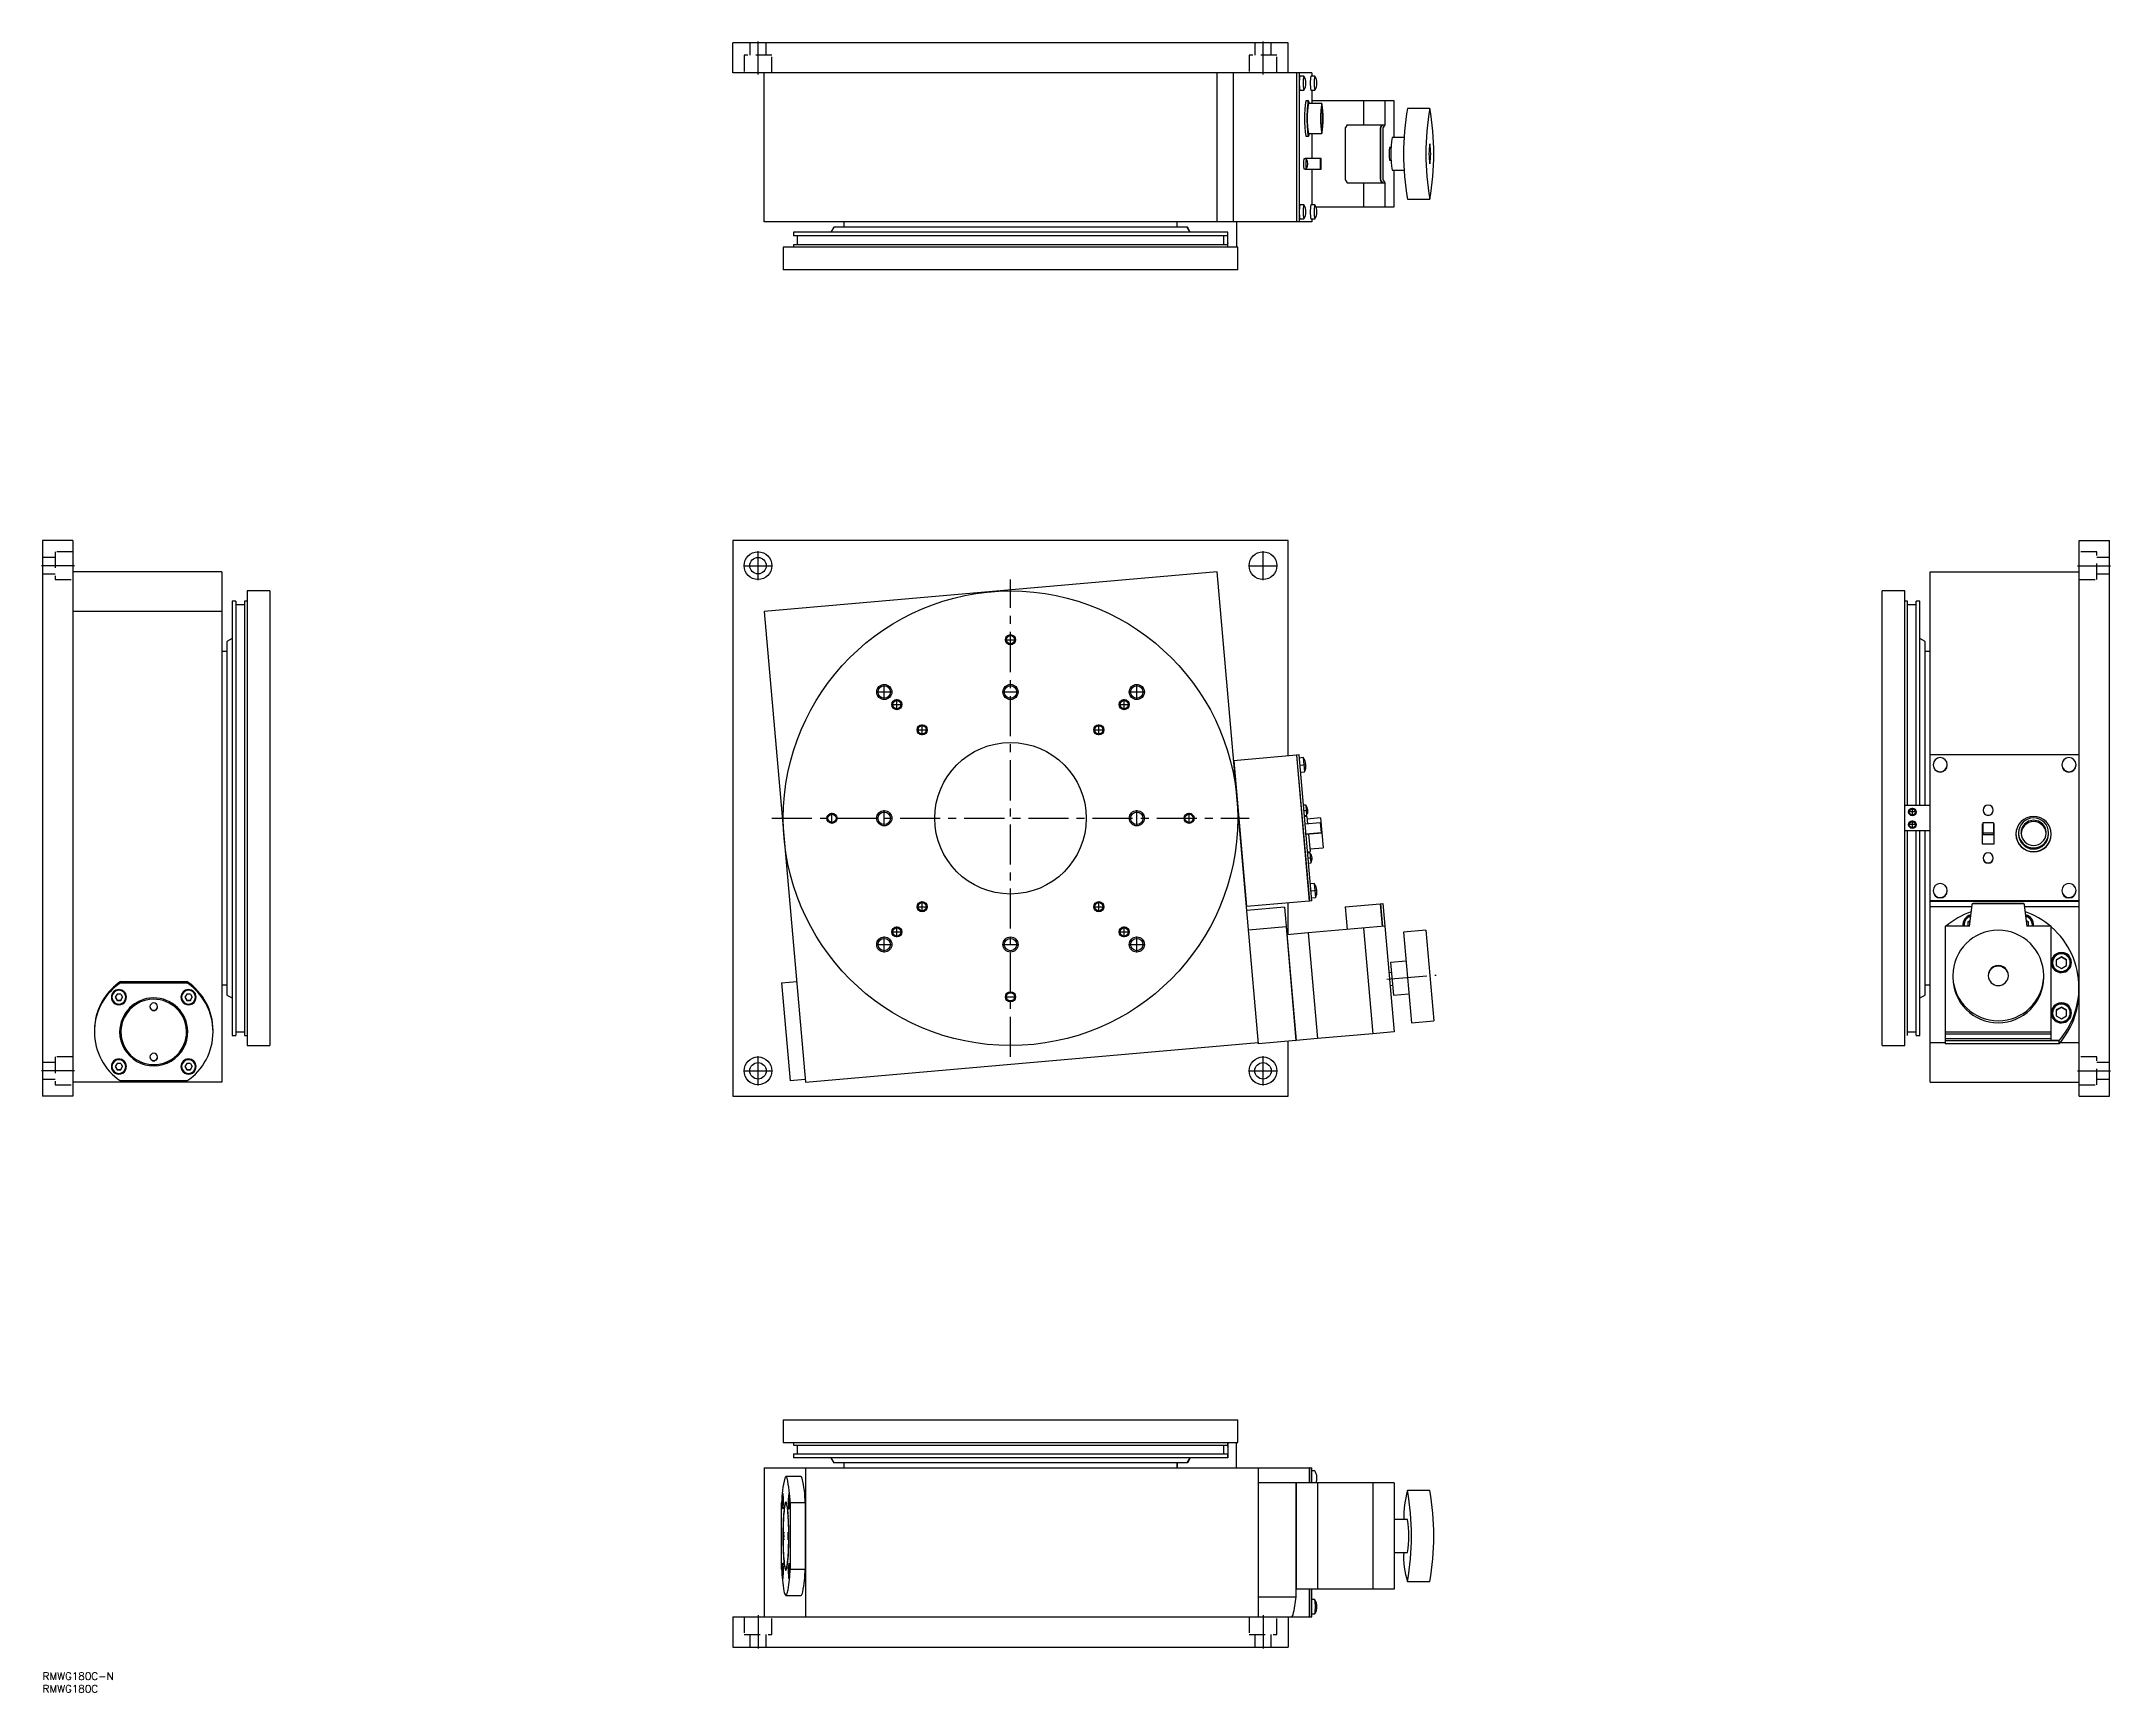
# Model space of a CAD drawing. Extents: x 0 to 819, y -8 to 646.
import ezdxf

# ---------------------------------------------------------------- set-up
doc = ezdxf.new("R2010")
doc.units = 0
doc.header["$LTSCALE"] = 0.5
doc.linetypes.add('CENTER', pattern=[50.8, 31.75, -6.35, 6.35, -6.35])
doc.linetypes.add('DASHED', pattern=[19.05, 12.7, -6.35])
for name, color, linetype in [('MSM_CENTER', 1, 'CENTER'), ('MSM_CONTINUOUS', 7, 'CONTINUOUS'), ('MSM_DASHED', 4, 'DASHED'), ('MSM_NARROW', 5, 'CONTINUOUS'), ('MSM_PART_NUMBER', 7, 'CONTINUOUS')]:
    doc.layers.add(name, color=color, linetype=linetype)
doc.styles.get("Standard").update_dxf_attribs({"font": 'txt.shx', "height": 3, "bigfont": 'bigfont.shx'})

# ---------------------------------------------------------------- blocks, each defined once
blk = doc.blocks.new('*U72')
at = {"layer": 'MSM_PART_NUMBER'}
blk.add_text('RMWG180C-N', height=3, dxfattribs=at).set_placement((0, -3))
blk = doc.blocks.new('*U73')
at = {"layer": 'MSM_PART_NUMBER'}
blk.add_text('RMWG180C', height=3, dxfattribs=at).set_placement((0, -8))

msp = doc.modelspace()

# ---------------------------------------------------------------- linework, layer by layer
at = {"layer": 'MSM_CENTER'}
for p, q in [((283.31, 632.64), (283.31, 645.74)), ((483.31, 632.64), (483.31, 645.74)), ((283.31, 432.39), (283.31, 443.94)), ((483.31, 432.39), (483.31, 443.94)), ((12.6, 438.16), (-0.5, 438.16)), ((277.54, 438.16), (289.09, 438.16)), ((477.54, 438.16), (489.09, 438.16)), ((805.89, 438.16), (818.99, 438.16)), ((383.31, 243.66), (383.31, 432.66)), ((381.21, 408.87), (385.41, 408.87)), ((330.16, 388.16), (336.46, 388.16)), ((333.31, 385.01), (333.31, 391.31)), ((338.31, 381.06), (338.31, 385.26)), ((380.16, 388.16), (386.46, 388.16)), ((428.31, 381.06), (428.31, 385.26)), ((430.16, 388.16), (436.46, 388.16)), ((433.31, 385.01), (433.31, 391.31)), ((336.21, 383.16), (340.41, 383.16)), ((426.21, 383.16), (430.41, 383.16)), ((346.21, 373.16), (350.41, 373.16)), ((348.31, 371.06), (348.31, 375.26)), ((416.21, 373.16), (420.41, 373.16)), ((418.31, 371.06), (418.31, 375.26)), ((497.8, 359.22), (500.43, 359.45)), ((288.81, 338.16), (477.81, 338.16)), ((312.6, 336.06), (312.6, 340.26)), ((333.31, 335.01), (333.31, 341.31)), ((433.31, 335.01), (433.31, 341.31)), ((454.03, 336.06), (454.03, 340.26)), ((499.4, 341.29), (501.16, 341.45)), ((742.06, 340.66), (738.91, 340.66)), ((740.49, 339.09), (740.49, 342.24)), ((740.49, 334.09), (740.49, 337.24)), ((500, 331.81), (506.9, 332.41)), ((742.06, 335.66), (738.91, 335.66)), ((501.06, 322.37), (502.81, 322.52)), ((348.31, 301.06), (348.31, 305.26)), ((418.31, 301.06), (418.31, 305.26)), ((502.15, 309.41), (504.78, 309.64)), ((338.31, 291.06), (338.31, 295.26)), ((346.21, 303.16), (350.41, 303.16)), ((416.21, 303.16), (420.41, 303.16)), ((428.31, 291.06), (428.31, 295.26)), ((330.16, 288.16), (336.46, 288.16)), ((333.31, 285.01), (333.31, 291.31)), ((336.21, 293.16), (340.41, 293.16)), ((380.16, 288.16), (386.46, 288.16)), ((426.21, 293.16), (430.41, 293.16)), ((430.16, 288.16), (436.46, 288.16)), ((433.31, 285.01), (433.31, 291.31)), ((532.33, 274.41), (551.82, 276.11)), ((381.21, 267.45), (385.41, 267.45)), ((12.6, 238.16), (-0.5, 238.16)), ((277.54, 238.16), (289.09, 238.16)), ((283.31, 232.39), (283.31, 243.94)), ((477.54, 238.16), (489.09, 238.16)), ((483.31, 232.39), (483.31, 243.94)), ((805.89, 238.16), (818.99, 238.16)), ((283.31, 22.6), (283.31, 9.5)), ((483.31, 22.6), (483.31, 9.5))]:
    msp.add_line(p, q, dxfattribs=at)
at = {"layer": 'MSM_CONTINUOUS'}
for p, q in [((493.31, 645.24), (273.31, 645.24)), ((273.31, 633.24), (273.31, 645.24)), ((493.31, 633.24), (493.31, 645.24)), ((502.62, 633.24), (273.31, 633.24)), ((285.81, 574.24), (285.81, 633.24)), ((465.13, 574.24), (465.13, 633.24)), ((471.67, 574.29), (471.67, 633.24)), ((496.57, 633.24), (496.57, 574.24)), ((496.62, 633.19), (496.57, 633.19)), ((496.57, 633.19), (496.57, 574.29)), ((496.62, 633.24), (496.62, 574.24)), ((497.57, 633.24), (497.57, 574.24)), ((499.45, 632.04), (497.91, 632.04)), ((503.81, 632.04), (502.27, 632.04)), ((502.62, 633.24), (502.62, 632.04)), ((497.91, 626.44), (499.45, 626.44)), ((502.27, 626.44), (503.81, 626.44)), ((502.62, 626.44), (502.62, 621.19)), ((501.31, 622.24), (500.31, 622.24)), ((506.59, 621.19), (501.31, 621.19)), ((535.26, 622.24), (502.62, 622.24)), ((523.09, 622.24), (523.09, 612.74)), ((523.09, 622.19), (523.14, 622.19)), ((523.09, 622.19), (523.09, 612.74)), ((523.14, 622.24), (523.14, 612.74)), ((531.6, 622.24), (531.6, 612.74)), ((535.26, 607.74), (535.26, 622.24)), ((549.37, 619.24), (540.51, 619.24)), ((500.31, 608.24), (501.31, 608.24)), ((501.31, 609.29), (506.59, 609.29)), ((502.62, 609.29), (502.62, 599.34)), ((515.88, 611.2), (515.88, 591.29)), ((516.66, 612.74), (515.92, 611.69)), ((516.66, 612.74), (530.56, 612.74)), ((529.77, 611.2), (529.77, 591.29)), ((529.78, 591.29), (529.78, 611.2)), ((530.56, 612.74), (529.81, 611.69)), ((529.81, 611.64), (530.56, 612.69)), ((529.82, 611.2), (529.82, 591.29)), ((530.61, 612.74), (529.86, 611.69)), ((530.56, 612.69), (530.56, 612.74)), ((530.56, 612.69), (530.57, 612.69)), ((530.61, 612.74), (531.6, 612.74)), ((530.82, 611.2), (530.82, 591.29)), ((531.6, 612.74), (530.86, 611.69)), ((539.04, 607.74), (534.43, 607.74)), ((500.38, 599.24), (499.48, 599.24)), ((499.95, 599.24), (499.95, 599.44)), ((499.95, 599.44), (500.66, 599.44)), ((506.29, 599.34), (499.95, 599.34)), ((500.66, 599.44), (500.66, 599.34)), ((505.94, 599.34), (505.94, 595.14)), ((506.29, 595.14), (506.29, 599.34)), ((533.91, 603.74), (533.43, 603.74)), ((533.43, 598.74), (533.91, 598.74)), ((499.48, 595.24), (500.38, 595.24)), ((499.95, 595.04), (499.95, 595.24)), ((499.95, 595.14), (506.29, 595.14)), ((500.66, 595.04), (499.95, 595.04)), ((500.66, 595.14), (500.66, 595.04)), ((502.62, 595.14), (502.62, 581.04)), ((515.92, 590.79), (516.66, 589.74)), ((530.56, 589.79), (529.81, 590.84)), ((529.81, 590.79), (530.56, 589.74)), ((529.86, 590.79), (530.61, 589.74)), ((530.86, 590.79), (531.6, 589.74)), ((534.43, 594.74), (539.04, 594.74)), ((535.26, 580.24), (535.26, 594.74)), ((516.66, 589.74), (530.56, 589.74)), ((523.09, 589.74), (523.09, 580.29)), ((523.09, 589.74), (523.09, 580.24)), ((523.14, 589.74), (523.14, 580.24)), ((530.56, 589.79), (530.57, 589.79)), ((530.56, 589.74), (530.56, 589.79)), ((530.61, 589.74), (531.6, 589.74)), ((531.6, 589.74), (531.6, 580.24)), ((540.51, 583.24), (549.37, 583.24)), ((502.62, 574.24), (285.81, 574.24)), ((317.31, 574.24), (317.31, 572.24)), ((449.31, 572.24), (449.31, 574.24)), ((449.36, 572.24), (449.36, 574.24)), ((471.71, 574.29), (471.67, 574.29)), ((471.71, 574.29), (471.71, 574.24)), ((472.81, 574.24), (472.81, 564.24)), ((496.62, 574.29), (496.57, 574.29)), ((499.45, 581.04), (497.91, 581.04)), ((497.91, 575.44), (499.45, 575.44)), ((503.81, 581.04), (502.27, 581.04)), ((502.27, 575.44), (503.81, 575.44)), ((502.62, 575.44), (502.62, 574.24)), ((504.27, 580.24), (535.26, 580.24)), ((523.09, 580.29), (523.14, 580.29)), ((469.36, 570.24), (297.31, 570.24)), ((297.31, 570.24), (297.31, 568.74)), ((469.31, 568.74), (297.31, 568.74)), ((298.81, 568.74), (298.81, 565.24)), ((313.31, 572.24), (312.16, 570.24)), ((453.36, 572.24), (313.31, 572.24)), ((454.47, 570.24), (453.31, 572.24)), ((454.52, 570.24), (453.36, 572.24)), ((467.81, 565.24), (467.81, 568.74)), ((469.31, 568.74), (469.31, 570.24)), ((469.36, 564.24), (469.36, 570.24)), ((293.31, 564.24), (293.31, 555.24)), ((473.31, 564.24), (293.31, 564.24)), ((297.31, 565.24), (297.31, 564.24)), ((469.31, 565.24), (297.31, 565.24)), ((469.31, 564.24), (469.31, 565.24)), ((473.31, 555.24), (473.31, 564.24)), ((473.31, 555.24), (293.31, 555.24)), ((0, 448.16), (0, 228.16)), ((12, 448.16), (0, 448.16)), ((12, 448.16), (12, 228.16)), ((273.31, 448.16), (273.31, 228.16)), ((493.31, 448.16), (273.31, 448.16)), ((493.31, 362.85), (493.31, 448.16)), ((806.49, 228.16), (806.49, 448.16)), ((806.49, 448.16), (818.49, 448.16)), ((818.49, 228.16), (818.49, 448.16)), ((71, 435.67), (12, 435.67)), ((71, 435.67), (71, 233.69)), ((465.13, 435.67), (285.81, 419.98)), ((481.47, 248.88), (465.13, 435.67)), ((747.49, 435.67), (806.49, 435.67)), ((747.49, 233.69), (747.49, 435.67)), ((90, 428.16), (81, 428.16)), ((81, 428.16), (81, 248.16)), ((90, 428.16), (90, 248.16)), ((728.49, 248.16), (728.49, 428.16)), ((737.49, 428.16), (728.49, 428.16)), ((737.49, 248.16), (737.49, 428.16)), ((71, 419.98), (12, 419.98)), ((76.5, 424.16), (75, 424.16)), ((75, 424.16), (75, 252.16)), ((76.5, 424.16), (76.5, 252.16)), ((80, 422.66), (76.5, 422.66)), ((81, 424.16), (80, 424.16)), ((80, 424.16), (80, 252.16)), ((285.81, 419.98), (302.11, 233.69)), ((738.49, 424.16), (737.49, 424.16)), ((738.49, 343.16), (738.49, 424.16)), ((741.99, 422.66), (738.49, 422.66)), ((741.99, 343.16), (741.99, 424.16)), ((743.49, 424.16), (741.99, 424.16)), ((743.49, 343.16), (743.49, 424.16)), ((73, 404.16), (71, 404.16)), ((75, 409.32), (73, 408.16)), ((73, 408.16), (73, 268.16)), ((745.49, 408.16), (743.49, 409.32)), ((745.49, 343.16), (745.49, 408.16)), ((747.49, 404.16), (745.49, 404.16)), ((496.57, 363.13), (471.67, 360.95)), ((471.71, 360.96), (476.77, 303.18)), ((496.57, 363.13), (501.63, 305.35)), ((496.62, 363.08), (496.57, 363.08)), ((497.57, 363.22), (496.62, 363.13)), ((496.62, 363.13), (501.67, 305.36)), ((502.62, 305.44), (497.57, 363.22)), ((499.21, 362.16), (497.67, 362.02)), ((499.21, 362.16), (499.7, 356.58)), ((806.49, 363.22), (747.49, 363.22)), ((498.16, 356.44), (499.7, 356.58)), ((748.69, 359.37), (748.69, 359.23)), ((754.29, 359.23), (754.29, 359.37)), ((799.69, 359.37), (799.69, 359.23)), ((805.29, 359.23), (805.29, 359.37)), ((500.2, 343.37), (499.31, 343.29)), ((499.66, 339.31), (500.55, 339.39)), ((500.7, 338.9), (499.7, 338.81)), ((505.94, 336.34), (499.96, 335.82)), ((500.2, 343.37), (500.55, 339.39)), ((500.7, 338.9), (500.96, 335.91)), ((506.07, 338.31), (500.79, 337.85)), ((505.94, 336.34), (506.29, 332.36)), ((506.07, 338.31), (507.11, 326.46)), ((747.49, 343.16), (737.49, 343.16)), ((768.29, 327.85), (768.29, 336.02)), ((768.29, 336.02), (768.39, 336.02)), ((768.39, 336.34), (768.39, 331.72)), ((772.59, 336.34), (768.39, 336.34)), ((768.49, 341.38), (768.49, 341.3)), ((772.49, 341.3), (772.49, 341.38)), ((772.59, 336.34), (772.59, 331.72)), ((772.59, 336.02), (772.69, 336.02)), ((772.69, 336.02), (772.69, 327.85)), ((506.29, 332.36), (500.31, 331.84)), ((501.31, 331.92), (501.92, 324.95)), ((747.49, 333.16), (737.49, 333.16)), ((738.49, 252.16), (738.49, 333.16)), ((741.99, 252.16), (741.99, 333.16)), ((743.49, 252.16), (743.49, 333.16)), ((745.49, 268.16), (745.49, 333.16)), ((768.39, 335.9), (768.29, 335.9)), ((772.69, 327.85), (768.29, 327.85)), ((768.39, 332.36), (772.59, 332.36)), ((768.39, 331.72), (772.59, 331.72)), ((772.69, 335.9), (772.59, 335.9)), ((781.49, 331.92), (781.49, 331.84)), ((782.54, 332.39), (782.54, 331.92)), ((794.44, 331.92), (794.44, 332.39)), ((795.49, 331.84), (795.49, 331.92)), ((500.92, 324.86), (501.92, 324.95)), ((501.86, 324.44), (500.97, 324.37)), ((501.31, 320.38), (502.21, 320.46)), ((501.83, 326), (507.11, 326.46)), ((501.86, 324.44), (502.21, 320.46)), ((768.49, 322.45), (768.49, 322.37)), ((772.49, 322.37), (772.49, 322.45)), ((503.57, 312.35), (502.03, 312.21)), ((503.57, 312.35), (504.05, 306.77)), ((501.63, 305.35), (476.72, 303.17)), ((493.31, 292.08), (493.31, 304.62)), ((501.67, 305.4), (501.62, 305.4)), ((502.62, 305.44), (501.67, 305.36)), ((502.52, 306.63), (504.05, 306.77)), ((515.88, 303.08), (529.77, 304.3)), ((529.77, 304.3), (530.56, 295.33)), ((529.78, 304.25), (529.83, 304.25)), ((529.82, 304.3), (530.82, 304.39)), ((529.82, 304.3), (530.61, 295.34)), ((530.82, 304.39), (535.26, 253.59)), ((806.49, 305.44), (747.49, 305.44)), ((747.49, 305.36), (806.49, 305.36)), ((747.49, 305.35), (806.49, 305.35)), ((748.69, 309.56), (748.69, 309.42)), ((754.29, 309.42), (754.29, 309.56)), ((764.04, 303.95), (762.99, 295.43)), ((764.04, 303.86), (762.99, 295.33)), ((784.44, 304.39), (764.54, 304.39)), ((784.44, 304.3), (764.54, 304.3)), ((785.99, 295.43), (784.94, 303.95)), ((785.99, 295.33), (784.94, 303.86)), ((799.69, 309.56), (799.69, 309.42)), ((805.29, 309.42), (805.29, 309.56)), ((491.8, 302.96), (476.85, 301.65)), ((492.43, 295.12), (477.54, 293.82)), ((491.8, 302.96), (496.41, 250.19)), ((492.43, 295.17), (492.48, 295.17)), ((492.43, 295.17), (496.36, 250.18)), ((531.6, 295.43), (501.22, 292.77)), ((515.88, 303.08), (516.66, 294.12)), ((747.54, 303.18), (747.49, 303.18)), ((747.54, 303.18), (747.54, 303.17)), ((747.54, 303.17), (763.94, 303.17)), ((762.99, 295.43), (753.49, 295.43)), ((753.49, 295.43), (753.49, 248.88)), ((760.99, 295.98), (760.99, 295.63)), ((763.25, 297.57), (762.49, 297.13)), ((763.23, 297.38), (762.49, 296.95)), ((762.49, 297.13), (762.49, 295.43)), ((785.03, 303.17), (806.49, 303.17)), ((786.49, 297.13), (785.72, 297.57)), ((786.49, 296.95), (785.75, 297.38)), ((795.49, 295.43), (785.99, 295.43)), ((786.49, 295.43), (786.49, 297.13)), ((787.99, 295.63), (787.99, 295.98)), ((795.49, 250.19), (795.49, 295.43)), ((501.17, 292.76), (492.75, 292.03)), ((501.17, 292.76), (504.83, 250.92)), ((501.17, 292.71), (501.22, 292.72)), ((501.22, 292.77), (504.88, 250.93)), ((523.09, 294.68), (526.75, 252.84)), ((523.09, 294.63), (523.14, 294.64)), ((523.14, 294.68), (526.8, 252.84)), ((547.8, 293.83), (538.94, 293.06)), ((538.94, 293.06), (542.08, 257.19)), ((547.8, 293.83), (550.94, 257.97)), ((539.94, 281.6), (533.86, 281.07)), ((533.86, 281.07), (535, 268.12)), ((795.99, 281.03), (795.99, 280.69)), ((799.49, 283.33), (797.49, 282.18)), ((799.49, 283.16), (797.49, 282.01)), ((797.49, 282.18), (797.49, 279.88)), ((797.49, 279.88), (799.49, 278.73)), ((799.49, 283.16), (799.49, 283.33)), ((801.49, 282.18), (799.49, 283.33)), ((801.49, 282.01), (799.49, 283.16)), ((799.49, 278.73), (801.49, 279.88)), ((801.49, 279.88), (801.49, 282.18)), ((802.99, 280.69), (802.99, 281.03)), ((30.89, 273.54), (30.89, 273.01)), ((30.89, 273.54), (57.11, 273.54)), ((30.89, 273.01), (57.11, 273.01)), ((57.11, 273.01), (57.11, 273.54)), ((71, 272.16), (73, 272.16)), ((292.65, 273.01), (298.63, 273.54)), ((292.65, 273.01), (296.05, 234.16)), ((534.21, 277.08), (533.22, 277)), ((533.65, 272.02), (534.65, 272.1)), ((745.49, 272.16), (747.49, 272.16)), ((756.49, 275.9), (756.49, 275.12)), ((792.49, 275.12), (792.49, 275.9)), ((806.46, 269.8), (806.46, 271.11)), ((27.46, 267.61), (27.46, 267.32)), ((29.49, 268.57), (28.77, 267.32)), ((28.77, 267.32), (29.49, 266.08)), ((28.8, 267.38), (29.49, 266.19)), ((30.93, 268.57), (29.49, 268.57)), ((29.49, 266.19), (30.93, 266.19)), ((29.49, 266.19), (29.49, 266.08)), ((29.49, 266.08), (30.93, 266.08)), ((30.93, 268.57), (31.65, 267.32)), ((30.93, 266.19), (31.62, 267.38)), ((30.93, 266.08), (31.65, 267.32)), ((30.93, 266.19), (30.93, 266.08)), ((32.96, 267.32), (32.96, 267.61)), ((55.04, 267.61), (55.04, 267.32)), ((57.07, 268.57), (56.35, 267.32)), ((56.35, 267.32), (57.07, 266.08)), ((56.38, 267.38), (57.07, 266.19)), ((58.51, 268.57), (57.07, 268.57)), ((57.07, 266.19), (58.51, 266.19)), ((57.07, 266.19), (57.07, 266.08)), ((57.07, 266.08), (58.51, 266.08)), ((58.51, 268.57), (59.23, 267.32)), ((58.51, 266.19), (59.2, 267.38)), ((58.51, 266.08), (59.23, 267.32)), ((58.51, 266.19), (58.51, 266.08)), ((60.54, 267.32), (60.54, 267.61)), ((73, 268.16), (75, 267.01)), ((535, 268.12), (541.07, 268.65)), ((743.49, 267.01), (745.49, 268.16)), ((799.49, 263.41), (797.49, 262.26)), ((799.49, 263.24), (797.49, 262.09)), ((797.49, 262.26), (797.49, 259.96)), ((799.49, 263.24), (799.49, 263.41)), ((801.49, 262.26), (799.49, 263.41)), ((801.49, 262.09), (799.49, 263.24)), ((801.49, 259.96), (801.49, 262.26)), ((20.5, 254.11), (20.5, 253.59)), ((31, 254.11), (31, 253.59)), ((57, 253.59), (57, 254.11)), ((67.5, 253.59), (67.5, 254.11)), ((542.08, 257.19), (550.94, 257.97)), ((795.99, 261.11), (795.99, 260.76)), ((797.49, 259.96), (799.49, 258.81)), ((799.49, 258.81), (801.49, 259.96)), ((802.99, 260.76), (802.99, 261.11)), ((75, 252.16), (76.5, 252.16)), ((76.5, 253.66), (80, 253.66)), ((80, 252.16), (81, 252.16)), ((81, 248.16), (90, 248.16)), ((302.11, 233.69), (481.43, 249.38)), ((496.36, 250.18), (481.47, 248.88)), ((493.31, 228.16), (493.31, 249.92)), ((496.36, 250.23), (496.41, 250.24)), ((504.83, 250.92), (496.41, 250.19)), ((504.83, 250.97), (504.88, 250.98)), ((526.75, 252.84), (504.88, 250.93)), ((526.74, 252.89), (526.79, 252.89)), ((535.26, 253.59), (526.8, 252.84)), ((728.49, 248.16), (737.49, 248.16)), ((738.49, 253.66), (741.99, 253.66)), ((741.99, 252.16), (743.49, 252.16)), ((747.49, 249.38), (753.49, 249.38)), ((753.49, 253.59), (795.49, 253.59)), ((753.49, 252.84), (795.49, 252.84)), ((753.49, 252.84), (795.49, 252.84)), ((753.49, 250.93), (795.49, 250.93)), ((753.49, 250.92), (795.49, 250.92)), ((753.49, 250.19), (795.49, 250.19)), ((753.49, 250.18), (798.6, 250.18)), ((798.6, 248.88), (753.49, 248.88)), ((798.64, 250.24), (795.49, 250.24)), ((798.64, 250.23), (795.49, 250.23)), ((798.6, 248.88), (798.6, 250.18)), ((798.64, 250.24), (798.64, 250.23)), ((799.03, 249.38), (806.49, 249.38)), ((27.46, 240.14), (27.46, 239.85)), ((29.49, 241.1), (28.77, 239.85)), ((28.77, 239.85), (29.49, 238.61)), ((28.8, 239.91), (29.49, 238.72)), ((30.93, 241.1), (29.49, 241.1)), ((29.49, 238.72), (30.93, 238.72)), ((29.49, 238.72), (29.49, 238.61)), ((29.49, 238.61), (30.93, 238.61)), ((30.93, 241.1), (31.65, 239.85)), ((30.93, 238.72), (31.62, 239.91)), ((30.93, 238.61), (31.65, 239.85)), ((30.93, 238.72), (30.93, 238.61)), ((32.96, 239.85), (32.96, 240.14)), ((55.04, 240.14), (55.04, 239.85)), ((57.07, 241.1), (56.35, 239.85)), ((56.35, 239.85), (57.07, 238.61)), ((56.38, 239.91), (57.07, 238.72)), ((58.51, 241.1), (57.07, 241.1)), ((57.07, 238.72), (58.51, 238.72)), ((57.07, 238.72), (57.07, 238.61)), ((57.07, 238.61), (58.51, 238.61)), ((58.51, 241.1), (59.23, 239.85)), ((58.51, 238.72), (59.2, 239.91)), ((58.51, 238.61), (59.23, 239.85)), ((58.51, 238.72), (58.51, 238.61)), ((60.54, 239.85), (60.54, 240.14)), ((71, 233.69), (12, 233.69)), ((57.11, 234.16), (30.89, 234.16)), ((302.02, 234.69), (296.05, 234.16)), ((747.49, 233.69), (806.49, 233.69)), ((12, 228.16), (0, 228.16)), ((273.31, 228.16), (493.31, 228.16)), ((806.49, 228.16), (818.49, 228.16)), ((293.31, 100), (473.31, 100)), ((293.31, 100), (293.31, 91)), ((473.31, 91), (473.31, 100)), ((293.31, 91), (473.31, 91)), ((297.31, 91), (297.31, 90)), ((469.31, 90), (469.31, 91)), ((469.36, 91), (469.36, 85)), ((472.81, 81), (472.81, 91)), ((297.31, 90), (469.31, 90)), ((297.31, 86.5), (469.31, 86.5)), ((297.31, 86.5), (297.31, 85)), ((469.36, 85), (297.31, 85)), ((298.81, 90), (298.81, 86.5)), ((312.16, 85), (313.31, 83)), ((453.36, 83), (313.31, 83)), ((317.31, 83), (317.31, 81)), ((449.31, 81), (449.31, 83)), ((449.36, 83), (449.36, 81)), ((453.31, 83), (454.47, 85)), ((454.52, 85), (453.36, 83)), ((467.81, 86.5), (467.81, 90)), ((469.31, 85), (469.31, 86.5)), ((285.81, 81), (502.62, 81)), ((285.81, 81), (285.81, 22)), ((300.32, 77.5), (294.35, 77.5)), ((302.11, 81), (302.11, 22)), ((481.43, 81), (481.43, 22)), ((535.26, 75), (481.43, 75)), ((481.47, 29.89), (481.47, 75)), ((496.36, 75), (496.36, 29.89)), ((496.36, 74.95), (496.41, 74.95)), ((496.41, 75), (496.41, 33)), ((496.41, 29.84), (496.41, 74.95)), ((501.63, 81), (501.63, 75)), ((501.67, 80.95), (501.63, 80.95)), ((501.67, 81), (501.67, 75)), ((501.67, 80.95), (501.67, 75)), ((502.62, 75), (502.62, 81)), ((503.81, 79.8), (502.62, 79.8)), ((504.83, 75), (504.83, 33)), ((504.83, 74.95), (504.88, 74.95)), ((504.88, 75), (504.88, 33)), ((504.88, 74.95), (504.88, 33.05)), ((526.75, 75), (526.75, 33)), ((526.75, 74.95), (526.79, 74.95)), ((526.79, 74.95), (526.79, 33.05)), ((526.8, 75), (526.8, 33)), ((535.26, 75), (535.26, 33)), ((292.65, 40.89), (292.65, 67.11)), ((293.04, 68.51), (293.15, 69.23)), ((293.25, 68.51), (293.04, 68.51)), ((293.04, 68.51), (293.04, 67.07)), ((293.25, 67.07), (293.04, 67.07)), ((293.04, 67.07), (293.15, 66.35)), ((293.25, 70.54), (293.15, 70.54)), ((293.25, 68.51), (293.15, 69.23)), ((293.15, 66.35), (293.25, 67.07)), ((293.25, 67.07), (293.25, 68.51)), ((294.66, 67), (294.35, 67)), ((295.44, 68.51), (295.55, 69.23)), ((295.66, 68.51), (295.44, 68.51)), ((295.44, 68.51), (295.44, 67.07)), ((295.66, 67.07), (295.44, 67.07)), ((295.44, 67.07), (295.55, 66.35)), ((295.65, 70.54), (295.55, 70.54)), ((295.66, 68.51), (295.55, 69.23)), ((295.55, 66.35), (295.66, 67.07)), ((295.66, 67.07), (295.66, 68.51)), ((302.02, 67.11), (296.05, 67.11)), ((296.05, 67.11), (296.05, 40.89)), ((302.02, 67.11), (302.02, 40.89)), ((549.37, 72), (540.51, 72)), ((293.15, 65.04), (293.25, 65.04)), ((295.55, 65.04), (295.65, 65.04)), ((540.51, 60.5), (535.26, 60.5)), ((293.04, 40.93), (293.15, 41.65)), ((293.25, 42.96), (293.15, 42.96)), ((293.25, 40.93), (293.15, 41.65)), ((294.35, 41), (294.66, 41)), ((295.44, 40.93), (295.55, 41.65)), ((295.65, 42.96), (295.55, 42.96)), ((295.66, 40.93), (295.55, 41.65)), ((535.26, 47.5), (540.51, 47.5)), ((293.25, 40.93), (293.04, 40.93)), ((293.04, 40.93), (293.04, 39.49)), ((293.25, 39.49), (293.04, 39.49)), ((293.04, 39.49), (293.15, 38.77)), ((293.15, 38.77), (293.25, 39.49)), ((293.15, 37.46), (293.25, 37.46)), ((293.25, 39.49), (293.25, 40.93)), ((295.66, 40.93), (295.44, 40.93)), ((295.44, 40.93), (295.44, 39.49)), ((295.66, 39.49), (295.44, 39.49)), ((295.44, 39.49), (295.55, 38.77)), ((295.55, 38.77), (295.66, 39.49)), ((295.55, 37.46), (295.65, 37.46)), ((295.66, 39.49), (295.66, 40.93)), ((296.05, 40.89), (302.02, 40.89)), ((535.26, 33), (496.41, 33)), ((501.63, 33), (501.63, 22)), ((501.67, 33), (501.67, 22.05)), ((501.67, 33), (501.67, 22)), ((502.62, 22), (502.62, 33)), ((504.83, 33.05), (504.88, 33.05)), ((526.75, 33.05), (526.79, 33.05)), ((540.51, 36), (549.37, 36)), ((294.35, 30.5), (300.32, 30.5)), ((481.47, 29.89), (496.36, 29.89)), ((496.41, 29.84), (496.36, 29.84)), ((503.81, 28.8), (502.62, 28.8)), ((273.31, 22), (273.31, 10)), ((273.31, 22), (502.62, 22)), ((481.43, 22.02), (494.58, 22.02)), ((493.31, 22), (493.31, 10)), ((501.67, 22.05), (501.63, 22.05)), ((502.62, 23.2), (503.81, 23.2)), ((273.31, 10), (493.31, 10))]:
    msp.add_line(p, q, dxfattribs=at)
for centre, radius in [((283.31, 438.16), 5.5), ((483.31, 438.16), 5.5), ((283.31, 438.16), 3.25), ((383.31, 338.16), 90), ((383.31, 408.87), 1.62), ((333.31, 388.16), 2.46), ((383.31, 388.16), 2.46), ((433.31, 388.16), 2.46), ((338.31, 383.16), 1.62), ((428.31, 383.16), 1.62), ((348.31, 373.16), 1.62), ((418.31, 373.16), 1.62), ((383.31, 338.16), 30), ((312.6, 338.16), 1.62), ((333.31, 338.16), 2.46), ((433.31, 338.16), 2.46), ((454.03, 338.16), 1.62), ((740.49, 340.66), 1.23), ((740.49, 335.66), 1.23), ((348.31, 303.16), 1.62), ((418.31, 303.16), 1.62), ((333.31, 288.16), 2.46), ((338.31, 293.16), 1.62), ((383.31, 288.16), 2.46), ((428.31, 293.16), 1.62), ((433.31, 288.16), 2.46), ((383.31, 267.45), 1.62), ((283.31, 238.16), 5.5), ((283.31, 238.16), 3.25), ((483.31, 238.16), 5.5), ((483.31, 238.16), 3.25)]:
    msp.add_circle(centre, radius, dxfattribs=at)
for centre, radius, start, end in [((513.86, 629.24), 16.19, 170.03786, 189.96214), ((515.34, 629.24), 16.13, 170.00617, 189.99383), ((495.32, 629.24), 5, 326.26936, 33.73064), ((518.21, 629.24), 16.19, 170.03786, 189.96214), ((519.75, 629.24), 16.19, 170.03786, 189.96214), ((499.68, 629.24), 5, 326.26936, 33.73064), ((540.16, 615.24), 40.46, 170.03786, 189.96214), ((550.45, 615.04), 49.77, 177.88208, 187.2588), ((535.49, 616.83), 34.77, 172.50741, 179.91489), ((535.18, 615.24), 34.39, 170.03786, 189.96214), ((503.55, 621.14), 2.55, 155.8172, 174.8848), ((501.33, 622.13), 0.12, 102.09975, 154.10128), ((501.28, 622.13), 0.119, 28.47788, 77.75659), ((498.34, 620.92), 3.3, 4.83771, 22.61685), ((540.46, 615.24), 34.39, 170.03786, 189.96214), ((535.05, 615.24), 28.9, 170.03786, 189.96214), ((472.71, 615.24), 34.39, 350.03786, 9.96214), ((478.12, 615.24), 28.9, 350.03786, 9.96214), ((642.99, 601.24), 104.05, 170.03786, 189.96214), ((651.85, 601.24), 104.05, 170.03786, 189.96214), ((446.89, 601.24), 104.05, 350.03786, 9.96214), ((505.26, 609.77), 4.3, 193.64497, 198.79449), ((501.37, 608.42), 0.182, 190.99166, 251.36061), ((501.29, 608.35), 0.111, 278.81468, 340.00534), ((498.05, 609.63), 3.59, 338.47281, 354.58097), ((516.55, 611.49), 0.667, 162.19121, 182.11228), ((520.89, 611.2), 5.02, 177.02013, 180.07985), ((533.67, 611.23), 3.9, 174.5018, 180.43824), ((532.99, 611.23), 3.21, 173.82082, 180.64892), ((530.15, 611.57), 0.358, 159.95003, 175.2408), ((530.03, 611.56), 0.231, 157.82806, 174.52772), ((533.58, 611.23), 3.75, 174.25995, 180.53157), ((530.04, 611.61), 0.198, 154.287, 180.05273), ((532.21, 611.34), 1.4, 165.33004, 185.85133), ((571.44, 601.24), 37.57, 170.03786, 189.96214), ((510.87, 597.24), 11.56, 170.03786, 189.96214), ((511.76, 597.24), 11.56, 170.03786, 189.96214), ((497.89, 597.24), 3.2, 321.59199, 38.40801), ((547.67, 601.24), 14.45, 170.03786, 189.96214), ((572.15, 601.24), 23.12, 170.03786, 189.96214), ((526.6, 601.24), 23.12, 350.03786, 9.96214), ((518.09, 591.21), 2.22, 177.95936, 190.85928), ((533.68, 591.26), 3.91, 179.54183, 185.32565), ((533.9, 591.28), 4.12, 179.82062, 184.00135), ((530.18, 590.98), 0.39, 178.54062, 200.42744), ((530.09, 590.91), 0.302, 181.91872, 201.84252), ((532.07, 591.21), 2.25, 178.04909, 190.76955), ((533.35, 591.22), 2.53, 178.37891, 189.38328), ((513.86, 578.24), 16.19, 170.03786, 189.96214), ((515.34, 578.24), 16.13, 170.00617, 189.99383), ((495.32, 578.24), 5, 326.26936, 33.73064), ((518.21, 578.24), 16.19, 170.03786, 189.96214), ((519.7, 578.24), 16.13, 170.00617, 189.99383), ((499.68, 578.24), 5, 326.26936, 33.73064), ((495.32, 359.01), 5, 330.9442, 39.0558), ((751.49, 359.36), 2.8, 0.21844, 179.78156), ((802.49, 359.36), 2.8, 0.21844, 179.78156), ((751.49, 359.38), 2.8, 181.60119, 1.58981), ((751.49, 359.24), 2.8, 180.21844, 359.78156), ((802.49, 359.38), 2.8, 181.60119, 1.58981), ((802.49, 359.24), 2.8, 180.21844, 359.78156), ((497.89, 341.16), 3.2, 326.31781, 43.68219), ((770.49, 341.37), 2, 0.21844, 179.78156), ((770.49, 341.39), 2, 181.34718, 359.77386), ((770.49, 341.31), 2, 180.21844, 359.78156), ((788.49, 331.9), 7, 0.21844, 179.78156), ((788.49, 332.36), 5.95, 0.21844, 179.78156), ((788.49, 332.37), 5, 357.05851, 182.94149), ((788.49, 331.82), 5, 3.37771, 176.62229), ((788.49, 331.95), 7, 181.96486, 359.77829), ((788.49, 331.86), 7, 180.21844, 359.78156), ((788.49, 332.41), 5.96, 182.49482, 357.50518), ((788.49, 331.95), 5.95, 180.21844, 359.78156), ((788.49, 332.41), 5, 183.37771, 356.62229), ((499.55, 322.23), 3.2, 326.31781, 43.68219), ((770.49, 322.44), 2, 0.21844, 179.78156), ((770.49, 322.46), 2, 181.34718, 359.77386), ((770.49, 322.38), 2, 180.21844, 359.78156), ((499.68, 309.2), 5, 330.9442, 39.0558), ((751.49, 309.55), 2.8, 0.21844, 179.78156), ((802.49, 309.55), 2.8, 0.21844, 179.78156), ((751.49, 309.57), 2.8, 181.60119, 1.58981), ((751.49, 309.43), 2.8, 180.21844, 359.78156), ((764.53, 303.89), 0.499, 89.91962, 172.86399), ((764.53, 303.8), 0.499, 89.9077, 172.87592), ((784.44, 303.89), 0.499, 7.12776, 90.08863), ((784.44, 303.8), 0.499, 7.12322, 90.09316), ((802.49, 309.57), 2.8, 181.60119, 1.58981), ((802.49, 309.43), 2.8, 180.21844, 359.78156), ((774.46, 270.95), 32.01, 109.64834, 130.11393), ((764.48, 296.01), 3.99, 103.44333, 188.38544), ((764.48, 295.62), 3.99, 104.17491, 176.07555), ((764.48, 295.97), 3.49, 106.63144, 179.92091), ((764.46, 295.98), 3.47, 180.00027, 189.12425), ((764.46, 295.63), 3.47, 180.00002, 183.33757), ((774.52, 270.95), 32, 49.8846, 70.35314), ((784.55, 296.06), 3.92, 354.6996, 77.02493), ((784.55, 295.7), 3.9, 356.0063, 76.2941), ((784.5, 295.97), 3.49, 0.061, 73.38665), ((783.81, 296.03), 4.18, 351.64397, 359.23151), ((784.51, 295.63), 3.47, 356.66243, 359.99999), ((774.66, 271.09), 31.8, 0.02246, 49.089), ((774.49, 275.83), 18, 0.21844, 179.78156), ((774.49, 275.89), 4, 358.30692, 180.69222), ((774.49, 275.62), 4, 3.84736, 177.84479), ((799.49, 281.05), 4, 357.46551, 179.78692), ((799.5, 280.66), 4.01, 5.86446, 176.88312), ((799.49, 281.08), 4, 182.97113, 359.77645), ((799.49, 281.02), 3.5, 0.21031, 179.78969), ((799.49, 281.05), 3.5, 183.11336, 359.73957), ((799.49, 280.7), 3.5, 180.21844, 359.78156), ((43.96, 253.5), 23.49, 123.82444, 176.52239), ((43.94, 254.05), 23.46, 123.81584, 146.86564), ((44.11, 254.1), 23.39, 0.03527, 56.22307), ((44.12, 253.58), 23.38, 0.21799, 56.22774), ((774.49, 275.19), 18, 180.21844, 359.78156), ((774.49, 275.99), 18.02, 182.75111, 357.24889), ((774.49, 275.92), 4, 182.09842, 357.90158), ((43.86, 254.1), 23.36, 146.86968, 171.77998), ((30.21, 267.33), 3, 177.90018, 2.56133), ((30.21, 267.32), 3, 2.90785, 178.47124), ((30.22, 267.62), 3.01, 184.29223, 243.48501), ((30.21, 267.31), 2.75, 0.21844, 179.78156), ((30.2, 267.61), 2.74, 121.33017, 179.96808), ((30.21, 267.33), 2.75, 180.21844, 359.78156), ((44, 253.54), 13.5, 1.33031, 179.77946), ((43.96, 254.1), 12.96, 107.93764, 179.93311), ((30.23, 267.61), 2.74, 0.02664, 58.67511), ((30.22, 267.61), 2.99, 298.45155, 357.19732), ((43.99, 253.53), 13.01, 89.95724, 153.38565), ((44, 263.54), 1.5, 1.88949, 178.11051), ((44, 263.56), 1.5, 178.54722, 1.45278), ((44, 263.64), 1.5, 181.88949, 358.11051), ((44.03, 253.56), 12.97, 0.10767, 90.11078), ((44.03, 254.07), 12.98, 357.85753, 72.01827), ((57.79, 267.33), 3, 177.90018, 2.56133), ((57.79, 267.32), 3, 2.90785, 178.47124), ((57.79, 267.62), 3.01, 184.29223, 243.48501), ((57.79, 267.31), 2.75, 0.21844, 179.78156), ((57.78, 267.61), 2.74, 121.33017, 179.96808), ((57.79, 267.33), 2.75, 180.21844, 359.78156), ((57.8, 267.61), 2.74, 0.02664, 58.67511), ((57.8, 267.61), 2.99, 298.45155, 357.19732), ((799.49, 261.13), 4, 357.46551, 179.78692), ((799.5, 260.73), 4.01, 5.86446, 176.88312), ((799.49, 261.1), 3.5, 0.21031, 179.78969), ((774.67, 269.81), 31.79, 318.82062, 359.29179), ((774.67, 271.12), 31.79, 318.94046, 358.13992), ((43.82, 254.11), 23.32, 171.78595, 179.99988), ((43.91, 253.59), 12.91, 153.44186, 179.99891), ((799.49, 261.16), 4, 182.97113, 359.77645), ((799.49, 261.13), 3.5, 183.11336, 359.73957), ((799.49, 260.77), 3.5, 180.21844, 359.78156), ((43.87, 253.59), 23.37, 180.00714, 236.2512), ((44, 253.64), 13.5, 180.21631, 0.89346), ((43.97, 254.13), 13.47, 181.20722, 253.86913), ((44, 253.64), 13, 180.21844, 359.78156), ((44.09, 254.1), 13.41, 289.24524, 359.66517), ((44.11, 253.6), 23.39, 303.77992, 359.96174), ((30.21, 239.86), 3, 177.90018, 2.56133), ((30.21, 239.84), 3, 2.90785, 178.47124), ((30.22, 240.15), 3.01, 184.29223, 243.48501), ((30.21, 239.84), 2.75, 0.21844, 179.78156), ((30.2, 240.14), 2.74, 121.33017, 179.96808), ((30.21, 239.86), 2.75, 180.21844, 359.78156), ((30.23, 240.14), 2.74, 0.02664, 58.67511), ((30.22, 240.14), 2.99, 298.45155, 357.19732), ((44, 243.62), 1.5, 1.88949, 178.11051), ((44, 243.63), 1.5, 178.07053, 1.45459), ((44, 243.72), 1.5, 181.39901, 358.12611), ((57.79, 239.86), 3, 177.90018, 2.56133), ((57.79, 239.84), 3, 2.90785, 178.47124), ((57.79, 240.15), 3.01, 184.29223, 243.48501), ((57.79, 239.84), 2.75, 0.21844, 179.78156), ((57.78, 240.14), 2.74, 121.33017, 179.96808), ((57.79, 239.86), 2.75, 180.21844, 359.78156), ((57.8, 240.14), 2.74, 0.02664, 58.67511), ((57.8, 240.14), 2.99, 298.45155, 357.19732), ((343.42, 65.61), 50.8, 167.09639, 178.30274), ((295.32, 76.45), 1.5, 140.4767, 160.4555), ((294.36, 77.25), 0.247, 92.62812, 141.61182), ((294.31, 77.21), 0.295, 37.22513, 83.5924), ((293.39, 76.46), 1.48, 18.93412, 38.34894), ((248.33, 66.01), 47.73, 1.32953, 13.24768), ((300.31, 77.24), 0.261, 43.40941, 85.64491), ((299.32, 76.41), 1.55, 15.11897, 40.74714), ((254.71, 66.15), 47.32, 1.17068, 13.02199), ((499.68, 77), 5, 336.42182, 33.73064), ((320.43, 67.79), 27.55, 178.83287, 184.97774), ((306.14, 68.53), 13.25, 171.34152, 180.76249), ((318.25, 67.84), 25.35, 176.07366, 181.25156), ((310.42, 67.39), 17.51, 180.34764, 186.12246), ((295.65, 69.64), 2.69, 161.25817, 181.29425), ((293.63, 70.47), 0.594, 148.06354, 174.09235), ((293.16, 70.48), 0.0566, 104.34523, 164.18938), ((293.15, 70.76), 0.0322, 93.87152, 133.71194), ((293.14, 70.75), 0.0433, 32.59612, 80.99549), ((293.13, 70.48), 0.0576, 16.18985, 75.1121), ((292.5, 70.42), 0.758, 8.76378, 27.17161), ((289.3, 69.45), 4.03, 3.79746, 15.11483), ((278.46, 68.4), 14.95, 359.51112, 8.22825), ((269.8, 67.77), 23.61, 353.34978, 1.20971), ((284.08, 66.7), 9.28, 351.8652, 357.6816), ((266.74, 67.79), 26.65, 358.61594, 4.14879), ((268.77, 67.64), 24.62, 356.94961, 358.85168), ((305.49, 63.73), 11.9, 163.03626, 176.07101), ((298.4, 64.99), 4.6, 155.75216, 173.76092), ((294.49, 67.13), 0.398, 111.54107, 169.06389), ((294.39, 66.8), 0.208, 100.35543, 154.44093), ((294.17, 67.1), 0.436, 13.83691, 65.69556), ((294.3, 66.79), 0.218, 25.84038, 78.48855), ((291.59, 65.44), 3.25, 8.0644, 26.28151), ((282.65, 63.67), 12.46, 5.36904, 16.49438), ((259.92, 60.04), 35.37, 3.58972, 9.52947), ((308.55, 68.53), 13.25, 171.34152, 180.76249), ((322.83, 67.79), 27.55, 178.83287, 184.97774), ((320.65, 67.84), 25.35, 176.07366, 181.25156), ((312.82, 67.39), 17.51, 180.34764, 186.12246), ((298.05, 69.64), 2.69, 161.25817, 181.29425), ((296.03, 70.47), 0.594, 148.06354, 174.09235), ((295.56, 70.48), 0.0566, 104.34523, 164.18938), ((295.55, 70.76), 0.0322, 93.87152, 133.71194), ((295.54, 70.75), 0.0433, 32.59612, 80.99549), ((295.53, 70.48), 0.0576, 16.18985, 75.1121), ((294.91, 70.42), 0.758, 8.76378, 27.17161), ((291.7, 69.45), 4.03, 3.79746, 15.11483), ((280.86, 68.4), 14.95, 359.51112, 8.22825), ((272.21, 67.77), 23.61, 353.34978, 1.20971), ((286.48, 66.7), 9.28, 351.8652, 357.6816), ((269.15, 67.79), 26.65, 358.61594, 4.14879), ((580.03, 61.13), 40.99, 164.62174, 180.87865), ((438.03, 54), 104.05, 350.03786, 9.96214), ((446.89, 54), 104.05, 350.03786, 9.96214), ((294.81, 65.48), 1.82, 182.33314, 201.27806), ((294.48, 65.61), 1.48, 183.39242, 201.7156), ((293.16, 65.09), 0.0477, 203.34965, 258.12708), ((293.15, 64.83), 0.0378, 193.88886, 350.55427), ((293.14, 65.08), 0.0473, 282.00084, 334.75871), ((292.84, 65.25), 0.392, 331.06357, 345.74541), ((292.51, 65.15), 0.753, 334.30277, 351.75141), ((385.47, 55.73), 92.28, 174.51886, 179.25052), ((437.99, 53.99), 144.77, 178.2708, 180.81219), ((291.23, 65.68), 2.06, 345.15175, 351.7766), ((390.62, 55.52), 97.38, 176.17638, 178.32886), ((335.15, 59.43), 41.77, 171.6475, 176.44618), ((235.53, 58.23), 59.89, 3.31103, 6.33031), ((199.6, 55.57), 95.86, 1.52337, 3.99886), ((179.42, 54.87), 116.09, 0.8113, 3.36995), ((297.21, 65.48), 1.82, 182.33314, 201.27806), ((296.89, 65.61), 1.48, 183.39242, 201.7156), ((149.28, 53.99), 146.21, 358.98504, 1.62009), ((295.55, 64.83), 0.0378, 193.88886, 350.55427), ((295.56, 65.09), 0.0477, 203.34965, 258.12708), ((295.54, 65.08), 0.0473, 282.00084, 334.75871), ((295.24, 65.25), 0.392, 331.06357, 345.74541), ((294.91, 65.15), 0.753, 334.30277, 351.75141), ((293.63, 65.68), 2.06, 345.15175, 351.7766), ((503.5, 54), 37.57, 350.03786, 9.96214), ((439.98, 54.06), 146.81, 178.87562, 182.69511), ((400.13, 53.03), 106.91, 180.5855, 183.85836), ((302.02, 54), 8.67, 170.03786, 189.96214), ((284.94, 54), 8.67, 350.03786, 9.96214), ((197.54, 52.87), 97.93, 354.62989, 359.14141), ((303.76, 54), 8.67, 170.03786, 189.96214), ((286.68, 54), 8.67, 350.03786, 9.96214), ((176.77, 53.2), 118.75, 356.73838, 358.90772), ((142.55, 54), 152.97, 358.85241, 0.93958), ((306.14, 40.95), 13.25, 171.34152, 180.76249), ((318.25, 40.26), 25.35, 176.07366, 181.25156), ((295.65, 42.06), 2.69, 161.25817, 181.29425), ((293.63, 42.89), 0.594, 148.06354, 174.09235), ((293.16, 42.91), 0.0566, 104.34523, 164.18938), ((293.15, 43.18), 0.0322, 93.87152, 133.71194), ((293.14, 43.17), 0.0433, 32.59612, 80.99549), ((293.13, 42.91), 0.0576, 16.18985, 75.1121), ((292.5, 42.85), 0.758, 8.76378, 27.17161), ((289.3, 41.87), 4.03, 3.79746, 15.11483), ((278.46, 40.82), 14.95, 359.51112, 8.22825), ((266.74, 40.21), 26.65, 358.61594, 4.14879), ((329.99, 48.02), 36.67, 181.3415, 190.3837), ((325.05, 47.52), 31.63, 183.03963, 189.56895), ((297.28, 42.65), 3.44, 186.5264, 206.81714), ((296.21, 41.75), 2.31, 188.64838, 210.15608), ((294.39, 41.2), 0.204, 210.21119, 259.43651), ((294.25, 41.29), 0.307, 287.98046, 342.57269), ((291.78, 42.08), 3.08, 330.58793, 353.85783), ((285.64, 44.26), 9.41, 341.0569, 356.61489), ((253.05, 48.4), 42.32, 350.954, 357.35214), ((308.55, 40.95), 13.25, 171.34152, 180.76249), ((320.65, 40.26), 25.35, 176.07366, 181.25156), ((298.05, 42.06), 2.69, 161.25817, 181.29425), ((296.03, 42.89), 0.594, 148.06354, 174.09235), ((295.56, 42.91), 0.0566, 104.34523, 164.18938), ((295.55, 43.18), 0.0322, 93.87152, 133.71194), ((295.54, 43.17), 0.0433, 32.59612, 80.99549), ((295.53, 42.91), 0.0576, 16.18985, 75.1121), ((294.91, 42.85), 0.758, 8.76378, 27.17161), ((291.7, 41.87), 4.03, 3.79746, 15.11483), ((280.86, 40.82), 14.95, 359.51112, 8.22825), ((269.15, 40.21), 26.65, 358.61594, 4.14879), ((570.65, 45.68), 31.66, 176.69964, 197.79997), ((352.6, 42.96), 59.99, 181.98198, 190.3926), ((320.43, 40.22), 27.55, 178.83287, 184.97774), ((310.42, 39.82), 17.51, 180.34764, 186.12246), ((294.81, 37.9), 1.82, 182.33314, 201.27806), ((294.48, 38.04), 1.48, 183.39242, 201.7156), ((293.16, 37.51), 0.0477, 203.34965, 258.12708), ((293.15, 37.25), 0.0378, 193.88886, 350.55427), ((293.14, 37.51), 0.0473, 282.00084, 334.75871), ((292.84, 37.68), 0.392, 331.06357, 345.74541), ((292.51, 37.57), 0.753, 334.30277, 351.75141), ((291.23, 38.11), 2.06, 345.15175, 351.7766), ((269.8, 40.2), 23.61, 353.34978, 1.20971), ((284.08, 39.13), 9.28, 351.8652, 357.6816), ((294.34, 40.64), 0.142, 200.6126, 326.81076), ((221.77, 44.31), 74.36, 351.05094, 357.36002), ((322.83, 40.22), 27.55, 178.83287, 184.97774), ((312.82, 39.82), 17.51, 180.34764, 186.12246), ((297.21, 37.9), 1.82, 182.33314, 201.27806), ((296.89, 38.04), 1.48, 183.39242, 201.7156), ((295.55, 37.25), 0.0378, 193.88886, 350.55427), ((295.56, 37.51), 0.0477, 203.34965, 258.12708), ((295.54, 37.51), 0.0473, 282.00084, 334.75871), ((295.24, 37.68), 0.392, 331.06357, 345.74541), ((294.91, 37.57), 0.753, 334.30277, 351.75141), ((293.63, 38.11), 2.06, 345.15175, 351.7766), ((272.21, 40.2), 23.61, 353.34978, 1.20971), ((286.48, 39.13), 9.28, 351.8652, 357.6816), ((248.42, 42.33), 53.62, 348.74728, 358.45637), ((296.26, 32.37), 2.67, 184.95129, 224.32829), ((294.15, 31.05), 0.583, 289.38882, 341.37174), ((287.84, 33.75), 7.45, 337.18178, 352.20981), ((300.23, 30.94), 0.451, 281.80237, 346.98029), ((295.87, 33.01), 5.27, 335.72357, 347.50693), ((453.96, 33.53), 42.61, 345.43867, 355.03589), ((499.68, 26), 5, 326.26936, 33.73064), ((485.8, 26), 18.25, 351.24869, 8.75131), ((494.57, 22.33), 0.305, 271.85953, 310.64328), ((493.55, 23.31), 1.73, 315.21017, 343.31311)]:
    msp.add_arc(centre, radius, start, end, dxfattribs=at)
at = {"layer": 'MSM_DASHED'}
for p, q in [((277.81, 640.24), (277.81, 633.24)), ((288.81, 640.24), (277.81, 640.24)), ((280.06, 645.24), (280.06, 640.24)), ((286.56, 640.24), (286.56, 645.24)), ((288.81, 633.24), (288.81, 640.24)), ((477.81, 640.24), (477.81, 633.24)), ((488.81, 640.24), (477.81, 640.24)), ((480.06, 645.24), (480.06, 640.24)), ((486.56, 640.24), (486.56, 645.24)), ((488.81, 633.24), (488.81, 640.24)), ((12, 443.66), (5, 443.66)), ((5, 443.66), (5, 432.66)), ((813.49, 443.66), (806.49, 443.66)), ((813.49, 432.66), (813.49, 443.66)), ((5, 441.41), (0, 441.41)), ((0, 434.91), (5, 434.91)), ((818.49, 441.41), (813.49, 441.41)), ((813.49, 434.91), (818.49, 434.91)), ((5, 432.66), (12, 432.66)), ((806.49, 432.66), (813.49, 432.66)), ((5, 241.41), (0, 241.41)), ((12, 243.66), (5, 243.66)), ((5, 243.66), (5, 232.66)), ((813.49, 243.66), (806.49, 243.66)), ((813.49, 232.66), (813.49, 243.66)), ((818.49, 241.41), (813.49, 241.41)), ((0, 234.91), (5, 234.91)), ((5, 232.66), (12, 232.66)), ((806.49, 232.66), (813.49, 232.66)), ((813.49, 234.91), (818.49, 234.91)), ((277.81, 22), (277.81, 15)), ((288.81, 15), (288.81, 22)), ((477.81, 22), (477.81, 15)), ((488.81, 15), (488.81, 22)), ((277.81, 15), (288.81, 15)), ((280.06, 15), (280.06, 10)), ((286.56, 10), (286.56, 15)), ((477.81, 15), (488.81, 15)), ((480.06, 15), (480.06, 10)), ((486.56, 10), (486.56, 15))]:
    msp.add_line(p, q, dxfattribs=at)
at = {"layer": 'MSM_NARROW'}
for p, q in [((469.31, 568.47), (469.31, 568.74)), ((469.31, 566.01), (469.31, 565.74)), ((469.31, 89.23), (469.31, 89.5)), ((469.31, 86.77), (469.31, 86.5))]:
    msp.add_line(p, q, dxfattribs=at)
for centre, radius in [((383.31, 408.87), 2), ((333.31, 388.16), 3), ((338.31, 383.16), 2), ((383.31, 388.16), 3), ((428.31, 383.16), 2), ((433.31, 388.16), 3), ((348.31, 373.16), 2), ((418.31, 373.16), 2), ((312.6, 338.16), 2), ((333.31, 338.16), 3), ((433.31, 338.16), 3), ((454.03, 338.16), 2), ((740.49, 340.66), 1.5), ((740.49, 335.66), 1.5), ((348.31, 303.16), 2), ((418.31, 303.16), 2), ((338.31, 293.16), 2), ((428.31, 293.16), 2), ((333.31, 288.16), 3), ((383.31, 288.16), 3), ((433.31, 288.16), 3), ((383.31, 267.45), 2)]:
    msp.add_circle(centre, radius, dxfattribs=at)

# ---------------------------------------------------------------- block references
at = {"layer": 'MSM_CONTINUOUS'}
for name in ['*U72', '*U73']:
    msp.add_blockref(name, (0, 0), dxfattribs=at)

doc.saveas('drawing.dxf')
